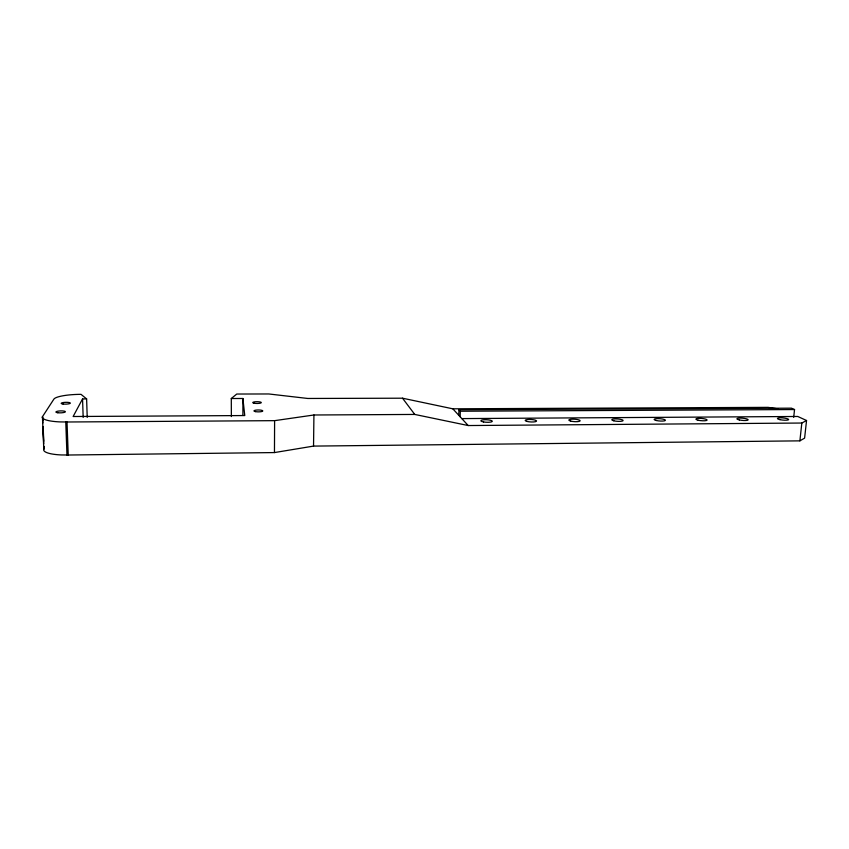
<?xml version="1.0" encoding="UTF-8"?>
<svg xmlns="http://www.w3.org/2000/svg" width="849" height="849" viewBox="0 0 849 849"><rect width="100%" height="100%" fill="white"/><g stroke="black" fill="none" stroke-linecap="round" stroke-linejoin="round"><path stroke-width="1.27" d="M274.46 452.57L274.609 420.658L313.928 414.991L414.758 414.439L468.192 425.54L801.827 423.035L806.55 420.499L804.608 438.126L799.885 440.854L313.536 446.096L274.46 452.57L66.965 455.032L65.766 421.974M313.536 446.096L313.928 414.991M458.747 415.257L458.969 409.759L791.47 408.167L794.537 409.547L793.698 417.347M460.116 416.742L460.338 411.224L458.969 409.759M799.885 440.854L801.827 423.035M43.819 446.404L43.787 449.301A26.202 6.092 -2.3 0 0 61.383 454.947L68.228 455L67.018 421.995L60.13 421.911A26.372 5.487 -1.8 0 1 42.45 416.763L43.787 449.301L43.957 446.404M87.214 417.368L86.619 398.913L82.555 398.924L73.131 416.509L244.767 415.554L242.888 398.489L231.299 398.521L231.363 416.551M42.864 423.004L42.588 416.498L53.869 399.157A24.589 4.807 -1.4 0 1 81.026 394.35L86.619 398.913M42.45 416.763L42.885 420.404M231.299 398.521L236.754 394.032L268.783 393.968L307.784 398.468L402.522 398.202L452.825 408.815L768.112 407.361L777.769 408.815M461.814 418.599L797.763 416.477L806.55 420.499M67.018 421.995L274.609 420.658M460.338 411.224L794.537 409.547M452.825 408.815L468.192 425.54M402.522 398.202L414.758 414.439M43.15 426.898L43.745 441.204M43.023 426.898L43.713 443.804M82.555 398.924L83.17 417.39M242.888 398.489L242.91 415.193M63.017 404.039A4.606 0.913 -1.6 0 0 70.329 403.211A4.606 0.913 -1.6 0 0 63.93 402.447A4.606 0.913 -1.6 0 0 63.017 404.039M57.785 412.741A4.765 0.976 -1.8 0 0 65.373 411.85A4.765 0.976 -1.8 0 0 58.761 411.033A4.765 0.976 -1.8 0 0 57.785 412.741M254.106 403.222A4.298 0.891 0.2 0 0 261.216 402.797A4.298 0.891 0.2 0 0 255.761 401.726A4.298 0.891 0.2 0 0 254.106 403.222M255.379 411.606A4.436 0.945 0.2 0 0 262.723 411.139A4.436 0.945 0.2 0 0 257.077 410.014A4.436 0.945 0.2 0 0 255.379 411.606M483.569 421.953A5.731 1.263 2.7 0 0 492.303 421.306A5.731 1.263 2.7 0 0 483.856 419.777A5.731 1.263 2.7 0 0 483.569 421.953M526.879 421.391A5.699 1.242 3.1 0 0 536.388 421.316A5.699 1.242 3.1 0 0 529.362 419.438A5.699 1.242 3.1 0 0 526.879 421.391M570.677 421.093A5.678 1.22 3.6 0 0 580.037 421.019A5.678 1.22 3.6 0 0 572.788 419.151A5.678 1.22 3.6 0 0 570.677 421.093M613.806 420.796A5.656 1.189 4 0 0 623.017 420.722A5.656 1.189 4 0 0 615.567 418.875A5.656 1.189 4 0 0 613.806 420.796M656.277 420.499A5.656 1.167 4.5 0 0 665.361 420.435A5.656 1.167 4.5 0 0 657.71 418.599A5.656 1.167 4.5 0 0 656.277 420.499M698.122 420.213A5.646 1.146 4.8 0 0 707.068 420.149A5.646 1.146 4.8 0 0 699.215 418.334A5.646 1.146 4.8 0 0 698.122 420.213M739.341 419.937A5.656 1.114 5.2 0 0 748.149 419.862A5.656 1.114 5.2 0 0 740.116 418.069A5.656 1.114 5.2 0 0 739.341 419.937M779.955 419.65A5.667 1.093 5.5 0 0 788.636 419.586A5.667 1.093 5.5 0 0 780.411 417.804A5.667 1.093 5.5 0 0 779.955 419.65"/></g></svg>
